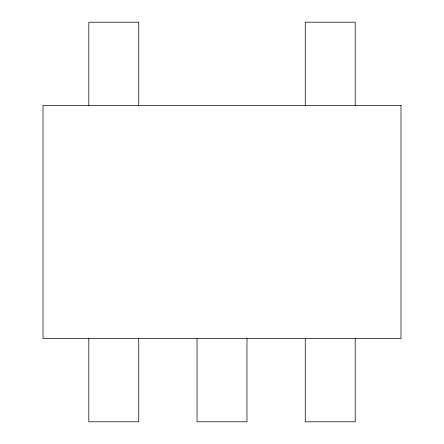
<?xml version="1.0" encoding="UTF-8"?>
<svg xmlns="http://www.w3.org/2000/svg" width="444" height="444" viewBox="0 0 444 444"><rect width="100%" height="100%" fill="white"/><g stroke="black" fill="none" stroke-linecap="round" stroke-linejoin="round"><path stroke-width="0.67" d="M355.2 105.45L355.2 22.2L305.25 22.2L305.25 105.45M355.2 338.55L355.2 421.8L305.25 421.8L305.25 338.55M246.975 338.55L246.975 421.8L197.025 421.8L197.025 338.55M138.75 105.45L138.75 22.2L88.8 22.2L88.8 105.45M138.75 338.55L138.75 421.8L88.8 421.8L88.8 338.55M400.988 105.45L43.013 105.45L43.013 338.55L400.988 338.55L400.988 105.45"/></g></svg>
